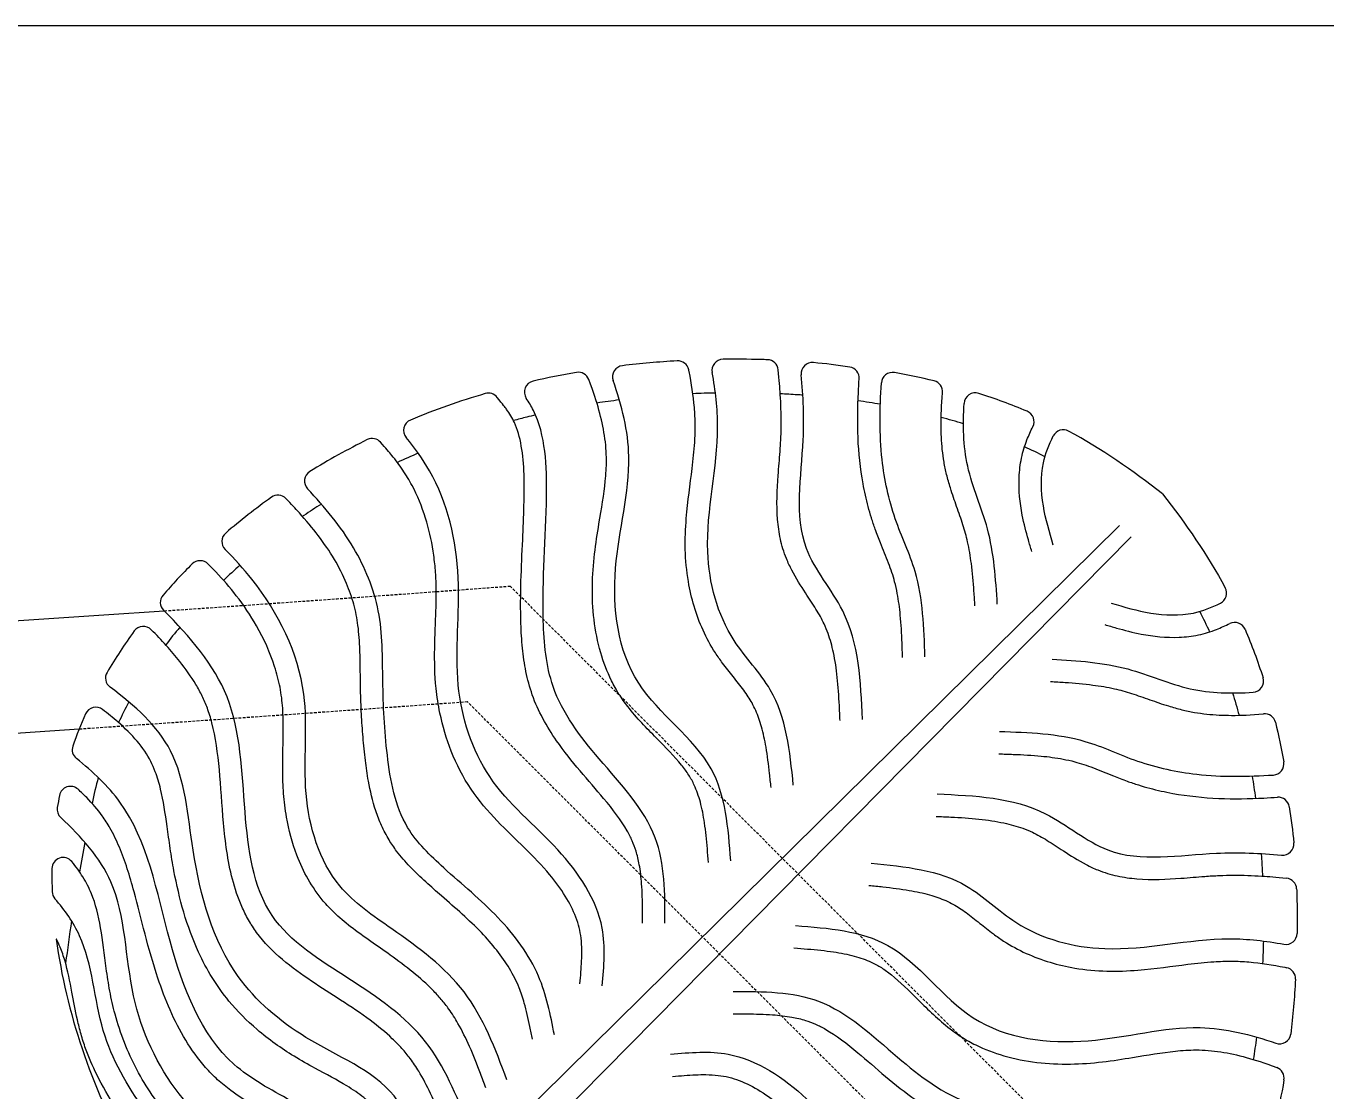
# Model space of a CAD drawing. Header units: millimetres. Extents: x -38686 to 870903, y -23218 to 232707.
# Drawn here: x 38179.3 to 38295.4, y 32051.4 to 32146.6 of the extents above; entities that cross this region are included whole.
import ezdxf

# ---------------------------------------------------------------- set-up
doc = ezdxf.new("R2010")
doc.units = ezdxf.units.MM
doc.header["$LTSCALE"] = 10
doc.linetypes.add('HIDDEN', pattern=[0.375, 0.25, -0.125])
doc.layers.add('40 - Detail Outline', color=142, linetype='Continuous')

msp = doc.modelspace()

# ---------------------------------------------------------------- linework, layer by layer
at = {"layer": '40 - Detail Outline', "color": 251}
for p, q in [((38207.025, 32033.03), (38276.928, 32102)), ((38208.977, 32031.078), (38277.947, 32100.981))]:
    msp.add_line(p, q, dxfattribs=at)
at = {"layer": '40 - Detail Outline', "color": 7}
msp.add_lwpolyline([(38322.522, 32146.575), (37372.522, 32146.575), (37372.522, 30796.575), (38322.522, 30796.575)], close=True, dxfattribs=at)
at = {"layer": '40 - Detail Outline', "color": 252, "linetype": 'HIDDEN', "ltscale": 0.1}
for points in [[(38270.613, 32015.45, -0.0008531), (38272.522, 32046.575), (38222.522, 32096.575, -0.0015354), (38191.63, 32094.366, -0.0015354)], [(38260.17, 32008.264, -0.0005648), (38262.259, 32042.696), (38218.691, 32086.263, -0.0009965), (38184.052, 32083.831, -0.0013085)]]:
    msp.add_lwpolyline(points, format="xyb", dxfattribs=at)
at = {"layer": '40 - Detail Outline', "color": 252}
msp.add_lwpolyline([(37503.414, 32094.366, 0.0341591), (38191.63, 32094.366)], format="xyb", dxfattribs=at)
at = {"layer": '40 - Detail Outline', "color": 251}
msp.add_lwpolyline([(37510.992, 32083.831, 0.0333389), (38184.052, 32083.831)], format="xyb", dxfattribs=at)
for centre, start, end in [((38237.484, 32115.683), 12.24556, 93.35095), ((38241.533, 32115.823), 90.65812, 190.63491), ((38245.453, 32115.783), 5.88573, 88.15983), ((38228.605, 32114.668), 20.40841, 99.81819), ((38232.655, 32115.257), 96.76496, 199.3187), ((38249.5, 32115.533), 84.55195, 185.33983), ((38252.68, 32115.135), 356.15022, 81.17037), ((38256.657, 32114.647), 79.77938, 176.32459), ((38224.783, 32113.901), 102.87681, 214.67759), ((38260.132, 32113.919), 354.66346, 76.49397), ((38220.578, 32112.802), 38.56543, 106.45647), ((38264.043, 32112.829), 72.284, 176.46921), ((38268.29, 32111.257), 333.30079, 66.97026), ((38214.004, 32110.478), 112.54897, 220.06427), ((38210.207, 32108.752), 41.32262, 116.3621), ((38271.898, 32109.527), 61.72379, 152.96159), ((38205.16, 32105.947), 121.78371, 223.25794), ((38201.782, 32103.693), 43.88027, 125.64436), ((38197.782, 32100.556), 130.61409, 224.62941), ((38194.839, 32097.843), 44.72904, 134.76049), ((38192.286, 32095.124), 138.91033, 224.95151), ((38285.475, 32095.95), 297.03841, 28.27621), ((38189.77, 32091.981), 44.54391, 143.80481), ((38287.204, 32092.342), 23.02974, 116.69921), ((38187.393, 32088.366), 149.6693, 233.39979), ((38288.776, 32088.096), 273.53079, 17.716), ((38185.532, 32084.76), 52.48401, 155.85163), ((38289.866, 32084.185), 13.50603, 95.33654), ((38184.423, 32081.968), 160.89022, 231.17495), ((38290.594, 32080.709), 273.67541, 10.22062), ((38183.268, 32077.7), 47.64231, 168.8109), ((38291.083, 32076.733), 8.82963, 93.84978), ((38183.078, 32076.653), 170.65053, 226.93235), ((38291.481, 32073.553), 264.66017, 5.44805), ((38182.615, 32071.352), 39.06603, 179.16115), ((38291.73, 32069.505), 1.84017, 84.11427), ((38182.637, 32069.328), 182.08762, 220.97859), ((38291.771, 32065.586), 259.36509, 359.34188), ((38291.63, 32061.536), 356.64905, 77.75444), ((38291.204, 32056.707), 250.6813, 353.23504), ((38290.615, 32052.658), 350.18181, 69.59159)]:
    msp.add_arc(centre, 1, start, end, dxfattribs=at)
for points in [[(38237.425, 32116.681), (38235.789, 32116.585), (38234.159, 32116.442), (38232.537, 32116.25)], [(38228.435, 32115.653), (38227.135, 32115.428), (38225.843, 32115.169), (38224.56, 32114.876)], [(38252.834, 32116.123), (38251.713, 32116.298), (38250.64, 32116.429), (38249.595, 32116.529)], [(38260.366, 32114.891), (38259.2, 32115.171), (38258.022, 32115.417), (38256.834, 32115.631)], [(38220.295, 32113.761), (38218.034, 32113.093), (38215.806, 32112.309), (38213.62, 32111.401)], [(38232.268, 32113.194), (38231.599, 32113.109), (38230.931, 32113.015), (38230.266, 32112.913)], [(38240.841, 32113.812), (38240.17, 32113.799), (38239.501, 32113.778), (38238.832, 32113.749)], [(38268.681, 32112.177), (38267.267, 32112.778), (38265.821, 32113.311), (38264.348, 32113.782)], [(38255.566, 32112.807), (38254.906, 32112.918), (38254.242, 32113.019), (38253.575, 32113.111)], [(38262.984, 32111.065), (38262.326, 32111.269), (38261.661, 32111.46), (38260.991, 32111.638)], [(38280.766, 32104.818), (38278.081, 32106.892), (38275.319, 32108.822), (38272.371, 32110.408)], [(38209.763, 32109.648), (38208.02, 32108.784), (38206.308, 32107.835), (38204.633, 32106.797)], [(38270.259, 32108.129), (38269.66, 32108.436), (38269.052, 32108.729), (38268.436, 32109.008)], [(38214.32, 32108.441), (38213.693, 32108.175), (38213.07, 32107.898), (38212.451, 32107.611)], [(38201.199, 32104.506), (38199.801, 32103.503), (38198.441, 32102.438), (38197.131, 32101.315)], [(38280.766, 32104.818), (38282.84, 32102.134), (38284.77, 32099.372), (38286.355, 32096.424)], [(38194.135, 32098.554), (38193.232, 32097.658), (38192.363, 32096.733), (38191.533, 32095.781)], [(38198.401, 32098.442), (38197.902, 32097.999), (38197.411, 32097.547), (38196.93, 32097.087)], [(38284.076, 32094.312), (38284.384, 32093.712), (38284.677, 32093.105), (38284.956, 32092.489)], [(38188.963, 32092.571), (38188.085, 32091.372), (38187.271, 32090.137), (38186.53, 32088.871)], [(38193.03, 32092.911), (38192.597, 32092.389), (38192.177, 32091.859), (38191.772, 32091.323)], [(38288.124, 32092.733), (38288.725, 32091.32), (38289.258, 32089.873), (38289.729, 32088.4)], [(38287.013, 32087.037), (38287.216, 32086.379), (38287.407, 32085.714), (38287.586, 32085.043)], [(38188.489, 32086.234), (38188.161, 32085.625), (38187.852, 32085.011), (38187.563, 32084.392)], [(38184.62, 32085.169), (38184.196, 32084.225), (38183.815, 32083.267), (38183.478, 32082.295)], [(38290.838, 32084.419), (38291.118, 32083.253), (38291.364, 32082.074), (38291.578, 32080.887)], [(38288.754, 32079.618), (38288.865, 32078.958), (38288.967, 32078.294), (38289.058, 32077.628)], [(38185.746, 32079.489), (38185.535, 32078.727), (38185.354, 32077.958), (38185.204, 32077.179)], [(38182.287, 32077.894), (38182.216, 32077.536), (38182.151, 32077.176), (38182.091, 32076.815)], [(38292.071, 32076.886), (38292.245, 32075.766), (38292.377, 32074.693), (38292.476, 32073.647)], [(38184.561, 32073.7), (38184.4, 32072.817), (38184.242, 32071.935), (38184.088, 32071.053)], [(38181.615, 32071.367), (38181.605, 32070.677), (38181.612, 32069.985), (38181.638, 32069.292)], [(38183.367, 32066.691), (38183.173, 32065.428), (38182.994, 32064.167), (38182.835, 32062.905)], [(38289.76, 32064.894), (38289.747, 32064.223), (38289.725, 32063.553), (38289.696, 32062.885)], [(38292.628, 32061.478), (38292.532, 32059.842), (38292.389, 32058.211), (38292.197, 32056.589)], [(38289.142, 32056.321), (38289.057, 32055.651), (38288.963, 32054.984), (38288.86, 32054.318)], [(38291.6, 32052.487), (38291.375, 32051.188), (38291.117, 32049.896), (38290.823, 32048.612)]]:
    msp.add_open_spline(points, degree=3, dxfattribs=at)
for points, knots in [([(38245.485, 32116.783), (38245.289, 32116.789), (38243.967, 32116.827), (38242.646, 32116.836), (38241.522, 32116.823)], [45.0836625, 45.0836625, 45.0836625, 45.0836625, 45.6568413, 48.9653629, 48.9653629, 48.9653629, 48.9653629]), ([(38245.808, 32078.605), (38245.765, 32079.024), (38245.723, 32079.437), (38245.589, 32080.659), (38245.489, 32081.448), (38245.251, 32082.833), (38245.12, 32083.441), (38244.813, 32084.525), (38244.644, 32085.008), (38244.342, 32085.696), (38244.23, 32085.924), (38244.006, 32086.33), (38243.897, 32086.512), (38243.651, 32086.888), (38243.517, 32087.079), (38243.086, 32087.666), (38242.761, 32088.073), (38242.113, 32088.884), (38241.795, 32089.282), (38241.262, 32090.001), (38241.046, 32090.306), (38240.418, 32091.271), (38240.054, 32091.943), (38239.108, 32094.026), (38238.68, 32095.494), (38238.267, 32097.929), (38238.177, 32098.891), (38238.131, 32100.789), (38238.172, 32101.715), (38238.37, 32104.171), (38238.589, 32105.657), (38238.858, 32107.872), (38238.942, 32108.645), (38239.027, 32109.931), (38239.045, 32110.451), (38239.038, 32111.484), (38239.012, 32112.004), (38238.879, 32113.577), (38238.714, 32114.643), (38238.485, 32115.778), (38238.475, 32115.831), (38238.461, 32115.895)], [0, 0, 0, 0, 1.2134294, 1.2134294, 3.6402882, 3.6402882, 5.7010962, 5.7010962, 7.5446804, 7.5446804, 8.5064275, 8.5064275, 9.3247542, 9.3247542, 10.1430809, 10.1430809, 11.7797343, 11.7797343, 13.2236517, 13.2236517, 14.2109829, 14.2109829, 16.1856454, 16.1856454, 20.1672865, 20.1672865, 22.7222565, 22.7222565, 25.2772265, 25.2772265, 29.6678494, 29.6678494, 32.1170655, 32.1170655, 33.8556664, 33.8556664, 35.5942673, 35.5942673, 39.0714691, 39.0714691, 39.2399434, 39.2399434, 39.2399434, 39.2399434]), ([(38247.798, 32078.808), (38247.489, 32081.829), (38246.987, 32086.735), (38241.486, 32092.189), (38239.27, 32100.674), (38241.482, 32108.743), (38240.853, 32114.028), (38240.55, 32115.639)], [0, 0, 0, 0, 8.7557507, 14.2163152, 22.4813448, 33.6683771, 38.5822174, 38.5822174, 38.5822174, 38.5822174]), ([(38251.968, 32084.591), (38251.949, 32085.034), (38251.93, 32085.472), (38251.864, 32086.77), (38251.81, 32087.612), (38251.642, 32089.196), (38251.532, 32089.94), (38251.251, 32091.236), (38251.094, 32091.799), (38250.793, 32092.631), (38250.675, 32092.919), (38250.444, 32093.417), (38250.335, 32093.629), (38250.092, 32094.068), (38249.959, 32094.293), (38249.533, 32094.981), (38249.214, 32095.46), (38248.473, 32096.592), (38248.045, 32097.26), (38247.489, 32098.326), (38247.327, 32098.669), (38247.066, 32099.314), (38246.963, 32099.607), (38246.786, 32100.19), (38246.711, 32100.482), (38246.522, 32101.358), (38246.443, 32101.94), (38246.287, 32103.866), (38246.353, 32105.185), (38246.498, 32107.184), (38246.561, 32107.896), (38246.644, 32109.027), (38246.671, 32109.457), (38246.706, 32110.303), (38246.715, 32110.726), (38246.718, 32111.991), (38246.689, 32112.832), (38246.597, 32114.308), (38246.545, 32114.943), (38246.447, 32115.886)], [0, 0, 0, 0, 1.2888478, 1.2888478, 3.8665433, 3.8665433, 6.3234995, 6.3234995, 8.3640235, 8.3640235, 9.4869514, 9.4869514, 10.3581569, 10.3581569, 11.2293624, 11.2293624, 12.9717734, 12.9717734, 15.1431536, 15.1431536, 16.1127577, 16.1127577, 16.8790669, 16.8790669, 17.6453761, 17.6453761, 19.1779946, 19.1779946, 22.7692789, 22.7692789, 24.8297405, 24.8297405, 26.1468336, 26.1468336, 27.4639268, 27.4639268, 30.098113, 30.098113, 32.0850001, 32.0850001, 32.0850001, 32.0850001]), ([(38240.223, 32071.905), (38240.191, 32072.317), (38240.16, 32072.725), (38240.058, 32073.927), (38239.98, 32074.702), (38239.774, 32076.088), (38239.652, 32076.708), (38239.349, 32077.834), (38239.17, 32078.344), (38238.81, 32079.127), (38238.651, 32079.417), (38238.274, 32080.008), (38238.058, 32080.304), (38237.194, 32081.383), (38236.405, 32082.177), (38234.719, 32083.877), (38233.823, 32084.783), (38232.74, 32086.188), (38232.478, 32086.558), (38231.992, 32087.329), (38231.77, 32087.725), (38231.168, 32088.937), (38230.85, 32089.775), (38230.036, 32092.572), (38229.831, 32094.596), (38229.872, 32097.552), (38229.945, 32098.516), (38230.163, 32100.376), (38230.305, 32101.274), (38230.669, 32103.483), (38230.89, 32104.753), (38231.077, 32106.585), (38231.115, 32107.198), (38231.116, 32108.161), (38231.101, 32108.524), (38231.042, 32109.261), (38230.998, 32109.633), (38230.826, 32110.755), (38230.658, 32111.515), (38230.231, 32113.07), (38229.97, 32113.867), (38229.543, 32115.016)], [0, 0, 0, 0, 1.185355, 1.185355, 3.556065, 3.556065, 5.667841, 5.667841, 7.6778033, 7.6778033, 9.0224565, 9.0224565, 10.3671097, 10.3671097, 13.8648896, 13.8648896, 17.3626695, 17.3626695, 18.5263714, 18.5263714, 19.6900732, 19.6900732, 22.017477, 22.017477, 27.3078517, 27.3078517, 29.8902069, 29.8902069, 32.4725621, 32.4725621, 36.4536401, 36.4536401, 38.5491117, 38.5491117, 39.8508255, 39.8508255, 41.1525394, 41.1525394, 43.7559672, 43.7559672, 46.4058862, 46.4058862, 46.4058862, 46.4058862]), ([(38242.217, 32072.058), (38241.992, 32074.984), (38241.499, 32081.389), (38232.546, 32087.239), (38231.204, 32098.194), (38233.864, 32107.209), (38232.498, 32112.682), (38231.711, 32114.926)], [0, 0, 0, 0, 8.4042842, 18.403352, 28.878923, 38.9261887, 45.9570961, 45.9570961, 45.9570961, 45.9570961]), ([(38253.966, 32084.678), (38253.819, 32088.059), (38253.576, 32093.653), (38247.416, 32100.575), (38248.92, 32108.355), (38248.683, 32113.531), (38248.504, 32115.44)], [0, 0, 0, 0, 9.8438647, 16.2884618, 25.97773, 31.7463258, 31.7463258, 31.7463258, 31.7463258]), ([(38257.548, 32090.191), (38257.534, 32090.628), (38257.52, 32091.061), (38257.471, 32092.342), (38257.427, 32093.174), (38257.286, 32094.648), (38257.2, 32095.299), (38257.013, 32096.281), (38256.935, 32096.629), (38256.772, 32097.244), (38256.692, 32097.512), (38256.508, 32098.065), (38256.406, 32098.347), (38256.077, 32099.211), (38255.828, 32099.811), (38255.419, 32100.834), (38255.26, 32101.238), (38254.99, 32101.986), (38254.876, 32102.323), (38254.666, 32102.995), (38254.568, 32103.332), (38254.297, 32104.349), (38254.146, 32105.032), (38253.772, 32107.087), (38253.633, 32108.464), (38253.519, 32111.184), (38253.541, 32112.531), (38253.627, 32114.266), (38253.651, 32114.668), (38253.678, 32115.068)], [0, 0, 0, 0, 1.292478, 1.292478, 3.8774341, 3.8774341, 6.0368797, 6.0368797, 7.2583918, 7.2583918, 8.2462517, 8.2462517, 9.2341116, 9.2341116, 11.2098314, 11.2098314, 12.4404767, 12.4404767, 13.4059291, 13.4059291, 14.3713815, 14.3713815, 16.3022863, 16.3022863, 20.1640958, 20.1640958, 24.0259053, 24.0259053, 25.1938386, 25.1938386, 25.1938386, 25.1938386]), ([(38259.547, 32090.254), (38259.465, 32092.852), (38259.33, 32097.145), (38256.657, 32102.638), (38255.447, 32108.332), (38255.512, 32112.42), (38255.659, 32114.711)], [0, 0, 0, 0, 7.6812021, 12.6967319, 18.108407, 24.9712252, 24.9712252, 24.9712252, 24.9712252]), ([(38234.342, 32066.48), (38234.342, 32066.89), (38234.341, 32067.295), (38234.331, 32068.49), (38234.311, 32069.261), (38234.213, 32070.592), (38234.146, 32071.166), (38233.97, 32072.134), (38233.874, 32072.54), (38233.658, 32073.24), (38233.546, 32073.537), (38233.28, 32074.137), (38233.127, 32074.437), (38232.416, 32075.681), (38231.689, 32076.636), (38230.202, 32078.414), (38229.477, 32079.228), (38228.034, 32080.938), (38227.32, 32081.826), (38226.223, 32083.407), (38225.809, 32084.066), (38225.079, 32085.428), (38224.76, 32086.128), (38224.255, 32087.552), (38224.07, 32088.252), (38223.787, 32089.647), (38223.689, 32090.344), (38223.546, 32091.774), (38223.505, 32092.507), (38223.439, 32094.519), (38223.451, 32095.778), (38223.523, 32098.266), (38223.582, 32099.492), (38223.684, 32101.736), (38223.727, 32102.756), (38223.774, 32104.703), (38223.785, 32105.635), (38223.727, 32107.424), (38223.655, 32108.285), (38223.378, 32109.859), (38223.173, 32110.571), (38222.8, 32111.389), (38222.699, 32111.582), (38222.47, 32111.968), (38222.344, 32112.159), (38222.058, 32112.551), (38221.897, 32112.752), (38221.36, 32113.425)], [0, 0, 0, 0, 1.185885, 1.185885, 3.557655, 3.557655, 5.5002923, 5.5002923, 7.0294274, 7.0294274, 8.2785432, 8.2785432, 9.527659, 9.527659, 13.4345492, 13.4345492, 16.5910033, 16.5910033, 19.7474574, 19.7474574, 21.8546285, 21.8546285, 23.8841243, 23.8841243, 25.7790483, 25.7790483, 27.6739724, 27.6739724, 29.7117698, 29.7117698, 33.4025797, 33.4025797, 37.0933897, 37.0933897, 40.1829547, 40.1829547, 42.9534362, 42.9534362, 45.7239177, 45.7239177, 48.4943991, 48.4943991, 49.4099314, 49.4099314, 50.3254636, 50.3254636, 51.3053195, 51.3053195, 51.3053195, 51.3053195]), ([(38236.342, 32066.482), (38236.339, 32069.139), (38236.333, 32074.781), (38230.544, 32080.826), (38225.955, 32086.836), (38225.183, 32095.316), (38225.961, 32103.283), (38225.674, 32110.521), (38224.197, 32112.991), (38223.96, 32113.332)], [0, 0, 0, 0, 7.6812021, 16.3150671, 23.9699184, 29.9052895, 41.0613923, 48.7818029, 50.0777532, 50.0777532, 50.0777532, 50.0777532]), ([(38248.644, 32113.619), (38248.483, 32113.63), (38248.321, 32113.641), (38247.652, 32113.684), (38247.143, 32113.712), (38246.633, 32113.736)], [41.7842326, 41.7842326, 41.7842326, 41.7842326, 42.2759199, 42.2759199, 43.8245505, 43.8245505, 43.8245505, 43.8245505]), ([(38264.013, 32094.822), (38263.985, 32095.256), (38263.957, 32095.685), (38263.867, 32096.957), (38263.795, 32097.783), (38263.607, 32099.247), (38263.499, 32099.892), (38263.301, 32100.775), (38263.239, 32101.027), (38263.099, 32101.533), (38263.021, 32101.79), (38262.77, 32102.576), (38262.577, 32103.119), (38262.192, 32104.213), (38262, 32104.763), (38261.7, 32105.726), (38261.585, 32106.127), (38261.394, 32106.906), (38261.316, 32107.281), (38261.189, 32108.023), (38261.139, 32108.393), (38261.021, 32109.501), (38260.987, 32110.235), (38260.981, 32111.828), (38261.022, 32112.685), (38261.128, 32113.826)], [0, 0, 0, 0, 1.2957446, 1.2957446, 3.8872339, 3.8872339, 6.0383769, 6.0383769, 6.9242789, 6.9242789, 7.8101809, 7.8101809, 9.5819849, 9.5819849, 11.2510335, 11.2510335, 12.3857276, 12.3857276, 13.3918529, 13.3918529, 14.3979782, 14.3979782, 16.4102289, 16.4102289, 18.8096509, 18.8096509, 18.8096509, 18.8096509]), ([(38266.009, 32094.95), (38265.862, 32097.23), (38265.591, 32101.469), (38262.982, 32107.153), (38262.927, 32110.983), (38263.045, 32112.891)], [0, 0, 0, 0, 6.8072948, 12.6552665, 18.3218015, 18.3218015, 18.3218015, 18.3218015]), ([(38224.786, 32111.849), (38224.524, 32111.787), (38224.263, 32111.724), (38223.605, 32111.561), (38223.208, 32111.459), (38222.813, 32111.353)], [66.3102617, 66.3102617, 66.3102617, 66.3102617, 67.1454569, 67.1454569, 68.4165801, 68.4165801, 68.4165801, 68.4165801]), ([(38230.738, 32060.894), (38230.892, 32062.635), (38231.289, 32067.105), (38226.832, 32073.628), (38220.053, 32078.909), (38217.154, 32088.086), (38218.516, 32097.359), (38216.636, 32105.278), (38214.019, 32108.906), (38213.238, 32109.834)], [0, 0, 0, 0, 5.1349591, 13.1849078, 22.1068715, 30.7436776, 40.313374, 50.2220696, 53.8809319, 53.8809319, 53.8809319, 53.8809319]), ([(38269.084, 32099.666), (38268.984, 32100.003), (38268.883, 32100.347), (38268.584, 32101.402), (38268.39, 32102.138), (38268.032, 32103.985), (38267.906, 32105.132), (38267.983, 32106.869), (38268.049, 32107.439), (38268.289, 32108.576), (38268.458, 32109.117), (38268.816, 32110.039), (38268.993, 32110.43), (38269.183, 32110.807)], [0, 0, 0, 0, 1.0561449, 1.0561449, 3.1684346, 3.1684346, 6.0769445, 6.0769445, 7.4709517, 7.4709517, 8.864959, 8.864959, 9.9694405, 9.9694405, 9.9694405, 9.9694405]), ([(38271.002, 32100.232), (38270.66, 32101.391), (38269.959, 32103.766), (38269.832, 32107.241), (38270.612, 32109.207), (38271.007, 32109.982)], [0, 0, 0, 0, 3.6303177, 7.4455402, 10.0510726, 10.0510726, 10.0510726, 10.0510726]), ([(38228.746, 32061.071), (38228.777, 32061.426), (38228.808, 32061.775), (38228.888, 32062.795), (38228.922, 32063.443), (38228.911, 32064.433), (38228.89, 32064.8), (38228.811, 32065.474), (38228.756, 32065.779), (38228.601, 32066.4), (38228.502, 32066.712), (38228.144, 32067.65), (38227.823, 32068.279), (38227.034, 32069.555), (38226.559, 32070.199), (38225.359, 32071.644), (38224.606, 32072.419), (38223.015, 32073.983), (38222.18, 32074.771), (38220.542, 32076.481), (38219.738, 32077.405), (38218.316, 32079.515), (38217.733, 32080.652), (38216.827, 32082.939), (38216.491, 32084.084), (38216.099, 32085.973), (38215.985, 32086.709), (38215.782, 32088.671), (38215.763, 32089.864), (38215.802, 32092.172), (38215.858, 32093.29), (38215.916, 32095.152), (38215.929, 32095.912), (38215.899, 32097.171), (38215.872, 32097.676), (38215.783, 32098.692), (38215.722, 32099.2), (38215.487, 32100.71), (38215.261, 32101.701), (38214.644, 32103.678), (38214.242, 32104.658), (38213.506, 32106.038), (38213.231, 32106.491), (38212.629, 32107.383), (38212.303, 32107.819), (38211.707, 32108.553), (38211.448, 32108.855), (38210.958, 32109.412)], [0, 0, 0, 0, 1.0483826, 1.0483826, 3.1451479, 3.1451479, 4.4689278, 4.4689278, 5.7040993, 5.7040993, 6.9392708, 6.9392708, 9.4096138, 9.4096138, 11.9906935, 11.9906935, 15.3671264, 15.3671264, 18.7435593, 18.7435593, 22.1199922, 22.1199922, 25.4964251, 25.4964251, 28.6590155, 28.6590155, 30.658628, 30.658628, 33.9943565, 33.9943565, 37.3300849, 37.3300849, 39.7170038, 39.7170038, 41.3562862, 41.3562862, 42.9955687, 42.9955687, 46.2741336, 46.2741336, 49.7999522, 49.7999522, 51.6277132, 51.6277132, 53.4554741, 53.4554741, 54.7551346, 54.7551346, 54.7551346, 54.7551346]), ([(38226.464, 32056.519), (38226.113, 32058.309), (38225.348, 32062.203), (38221.539, 32067.25), (38216.99, 32070.945), (38212.542, 32075.265), (38211.4, 32081.519), (38211.086, 32087.961), (38211.181, 32094.367), (38208.687, 32100.375), (38205.966, 32103.632), (38204.432, 32105.262)], [0, 0, 0, 0, 5.4207291, 11.7884781, 18.3456602, 23.1956947, 29.8879744, 36.5434432, 42.7970881, 48.8538754, 55.5370884, 55.5370884, 55.5370884, 55.5370884]), ([(38224.502, 32056.134), (38224.427, 32056.513), (38224.354, 32056.887), (38224.127, 32057.985), (38223.968, 32058.688), (38223.642, 32059.831), (38223.489, 32060.289), (38223.198, 32061.017), (38223.07, 32061.3), (38222.786, 32061.867), (38222.63, 32062.149), (38222.128, 32062.985), (38221.745, 32063.531), (38220.899, 32064.606), (38220.435, 32065.133), (38218.868, 32066.764), (38217.656, 32067.811), (38215.926, 32069.328), (38215.463, 32069.737), (38214.522, 32070.596), (38214.044, 32071.049), (38213.165, 32071.97), (38212.763, 32072.43), (38212.149, 32073.241), (38211.922, 32073.57), (38211.456, 32074.331), (38211.232, 32074.762), (38210.84, 32075.631), (38210.671, 32076.072), (38210.231, 32077.399), (38210.025, 32078.292), (38209.757, 32079.79), (38209.671, 32080.402), (38209.512, 32081.705), (38209.442, 32082.398), (38209.326, 32083.781), (38209.281, 32084.468), (38209.209, 32085.881), (38209.184, 32086.605), (38209.153, 32087.934), (38209.146, 32088.541), (38209.132, 32089.723), (38209.123, 32090.303), (38209.075, 32091.629), (38209.026, 32092.365), (38208.849, 32093.716), (38208.727, 32094.332), (38208.386, 32095.573), (38208.17, 32096.19), (38207.605, 32097.538), (38207.237, 32098.263), (38205.963, 32100.418), (38204.896, 32101.775), (38203.344, 32103.5), (38202.976, 32103.894), (38202.503, 32104.386)], [0, 0, 0, 0, 1.1493012, 1.1493012, 3.4479036, 3.4479036, 5.1116175, 5.1116175, 6.2262777, 6.2262777, 7.3409379, 7.3409379, 9.5702583, 9.5702583, 11.8424258, 11.8424258, 16.8689903, 16.8689903, 18.6802517, 18.6802517, 20.491513, 20.491513, 22.0922295, 22.0922295, 23.100162, 23.100162, 24.3121895, 24.3121895, 25.5242169, 25.5242169, 27.9482718, 27.9482718, 29.6513746, 29.6513746, 31.6570743, 31.6570743, 33.6627741, 33.6627741, 35.7946406, 35.7946406, 37.5728159, 37.5728159, 39.3509911, 39.3509911, 41.7455823, 41.7455823, 43.9451339, 43.9451339, 46.1446855, 46.1446855, 48.8278202, 48.8278202, 54.4245428, 54.4245428, 56.0986355, 56.0986355, 56.0986355, 56.0986355]), ([(38205.664, 32103.902), (38205.143, 32103.571), (38204.625, 32103.231), (38204.068, 32102.851), (38204.023, 32102.821), (38203.979, 32102.791)], [87.8007428, 87.8007428, 87.8007428, 87.8007428, 89.6884317, 89.6884317, 89.8512885, 89.8512885, 89.8512885, 89.8512885]), ([(38222.233, 32052.493), (38221.185, 32055.28), (38219.111, 32060.802), (38212.694, 32065.532), (38206.108, 32069.946), (38203.621, 32078.143), (38205.026, 32087.765), (38201.262, 32095.358), (38197.907, 32099.006), (38197.07, 32099.853)], [0, 0, 0, 0, 8.7346954, 17.298582, 23.3072902, 32.0969045, 40.9569216, 52.2211022, 55.7971994, 55.7971994, 55.7971994, 55.7971994]), ([(38220.361, 32051.789), (38220.201, 32052.215), (38220.042, 32052.637), (38219.564, 32053.885), (38219.241, 32054.694), (38218.575, 32056.193), (38218.233, 32056.887), (38217.606, 32057.983), (38217.337, 32058.41), (38216.835, 32059.113), (38216.611, 32059.399), (38216.13, 32059.965), (38215.874, 32060.242), (38215.067, 32061.059), (38214.474, 32061.586), (38213.197, 32062.624), (38212.51, 32063.136), (38211.237, 32064.047), (38210.662, 32064.444), (38209.478, 32065.272), (38208.872, 32065.702), (38207.763, 32066.57), (38207.258, 32066.996), (38206.451, 32067.777), (38206.138, 32068.108), (38205.326, 32069.072), (38204.875, 32069.73), (38204.095, 32071.101), (38203.765, 32071.815), (38203.064, 32073.657), (38202.761, 32074.807), (38202.435, 32076.663), (38202.348, 32077.367), (38202.242, 32078.758), (38202.221, 32079.438), (38202.209, 32081.412), (38202.262, 32082.657), (38202.266, 32084.463), (38202.253, 32085.075), (38202.17, 32086.308), (38202.094, 32086.92), (38201.853, 32088.16), (38201.691, 32088.781), (38201.092, 32090.634), (38200.542, 32091.857), (38199.342, 32093.965), (38198.734, 32094.869), (38197.501, 32096.456), (38196.884, 32097.158), (38196.01, 32098.079), (38195.786, 32098.308), (38195.55, 32098.547)], [0, 0, 0, 0, 1.3347694, 1.3347694, 4.0043081, 4.0043081, 6.5266595, 6.5266595, 8.2678522, 8.2678522, 9.5637549, 9.5637549, 10.8596577, 10.8596577, 13.4514631, 13.4514631, 16.0922492, 16.0922492, 18.1854104, 18.1854104, 20.2785717, 20.2785717, 22.0563812, 22.0563812, 23.2347912, 23.2347912, 25.2657902, 25.2657902, 27.2967891, 27.2967891, 30.3793543, 30.3793543, 32.2503359, 32.2503359, 34.1213176, 34.1213176, 37.8295076, 37.8295076, 39.82346, 39.82346, 41.9830806, 41.9830806, 44.1427012, 44.1427012, 48.4619423, 48.4619423, 51.9221987, 51.9221987, 54.9211296, 54.9211296, 55.9269727, 55.9269727, 55.9269727, 55.9269727]), ([(38276.18, 32095.055), (38277.338, 32094.713), (38279.713, 32094.012), (38283.188, 32093.885), (38285.154, 32094.664), (38285.929, 32095.06)], [0, 0, 0, 0, 3.6303177, 7.4455402, 10.0510726, 10.0510726, 10.0510726, 10.0510726]), ([(38218.8, 32048.443), (38217.73, 32051.095), (38215.526, 32056.556), (38208.222, 32061.568), (38199.965, 32066.562), (38198.645, 32076.77), (38198.392, 32086.918), (38193.951, 32092.041), (38191.579, 32094.418)], [0, 0, 0, 0, 8.3746707, 17.2458641, 26.1171306, 35.6878407, 46.0804708, 55.7639306, 55.7639306, 55.7639306, 55.7639306]), ([(38216.945, 32047.694), (38216.777, 32048.111), (38216.611, 32048.523), (38216.109, 32049.743), (38215.772, 32050.531), (38215.084, 32051.979), (38214.735, 32052.643), (38214.119, 32053.658), (38213.866, 32054.036), (38213.364, 32054.711), (38213.116, 32055.012), (38212.581, 32055.604), (38212.297, 32055.893), (38211.397, 32056.742), (38210.734, 32057.284), (38209.197, 32058.429), (38208.306, 32059.026), (38206.538, 32060.172), (38205.659, 32060.723), (38203.897, 32061.904), (38203.017, 32062.533), (38201.349, 32063.952), (38200.56, 32064.744), (38199.62, 32066.022), (38199.375, 32066.399), (38198.937, 32067.168), (38198.741, 32067.561), (38198.213, 32068.76), (38197.941, 32069.582), (38197.294, 32072.075), (38197.081, 32073.774), (38196.782, 32077.075), (38196.696, 32078.672), (38196.42, 32081.679), (38196.229, 32083.088), (38195.78, 32084.821), (38195.644, 32085.262), (38195.351, 32086.049), (38195.2, 32086.402), (38194.858, 32087.105), (38194.668, 32087.454), (38194.046, 32088.495), (38193.562, 32089.18), (38192.269, 32090.807), (38191.406, 32091.744), (38190.482, 32092.682)], [0, 0, 0, 0, 1.3154773, 1.3154773, 3.946432, 3.946432, 6.4031522, 6.4031522, 7.9847907, 7.9847907, 9.3874412, 9.3874412, 10.7900917, 10.7900917, 13.5953928, 13.5953928, 16.8486985, 16.8486985, 19.80426, 19.80426, 22.7598215, 22.7598215, 25.715383, 25.715383, 26.8647157, 26.8647157, 28.0140484, 28.0140484, 30.3127138, 30.3127138, 34.9038116, 34.9038116, 39.4949094, 39.4949094, 44.0860072, 44.0860072, 45.7352877, 45.7352877, 47.1469747, 47.1469747, 48.5586616, 48.5586616, 51.3820354, 51.3820354, 55.3141931, 55.3141931, 55.3141931, 55.3141931]), ([(38275.614, 32093.136), (38275.95, 32093.037), (38276.294, 32092.935), (38277.349, 32092.636), (38278.085, 32092.443), (38279.932, 32092.084), (38281.08, 32091.959), (38282.816, 32092.036), (38283.387, 32092.102), (38284.523, 32092.342), (38285.064, 32092.511), (38285.986, 32092.868), (38286.377, 32093.046), (38286.755, 32093.236)], [0, 0, 0, 0, 1.0561449, 1.0561449, 3.1684346, 3.1684346, 6.0769445, 6.0769445, 7.4709517, 7.4709517, 8.864959, 8.864959, 9.9694405, 9.9694405, 9.9694405, 9.9694405]), ([(38270.897, 32090.061), (38273.177, 32089.915), (38277.416, 32089.643), (38283.101, 32087.035), (38286.93, 32086.98), (38288.838, 32087.098)], [0, 0, 0, 0, 6.8072948, 12.6552665, 18.3218015, 18.3218015, 18.3218015, 18.3218015]), ([(38270.769, 32088.065), (38271.203, 32088.038), (38271.632, 32088.01), (38272.904, 32087.919), (38273.731, 32087.848), (38275.194, 32087.659), (38275.84, 32087.552), (38276.722, 32087.354), (38276.975, 32087.291), (38277.48, 32087.152), (38277.738, 32087.074), (38278.524, 32086.822), (38279.066, 32086.63), (38280.161, 32086.244), (38280.711, 32086.052), (38281.673, 32085.753), (38282.074, 32085.638), (38282.853, 32085.447), (38283.228, 32085.369), (38283.97, 32085.242), (38284.34, 32085.191), (38285.448, 32085.073), (38286.182, 32085.04), (38287.776, 32085.034), (38288.633, 32085.074), (38289.773, 32085.181)], [0, 0, 0, 0, 1.2957446, 1.2957446, 3.8872339, 3.8872339, 6.0383769, 6.0383769, 6.9242789, 6.9242789, 7.8101809, 7.8101809, 9.5819849, 9.5819849, 11.2510335, 11.2510335, 12.3857276, 12.3857276, 13.3918529, 13.3918529, 14.3979782, 14.3979782, 16.4102289, 16.4102289, 18.8096509, 18.8096509, 18.8096509, 18.8096509]), ([(38214.972, 32044.417), (38214.284, 32046.848), (38212.696, 32052.46), (38204.333, 32055.648), (38196.714, 32062.224), (38194.017, 32071.923), (38193.337, 32082.085), (38189.034, 32085.902), (38186.797, 32087.563)], [0, 0, 0, 0, 7.2173194, 16.6586382, 24.7874942, 36.7593966, 45.8433615, 53.8244605, 53.8244605, 53.8244605, 53.8244605]), ([(38213.048, 32043.872), (38212.941, 32044.247), (38212.837, 32044.617), (38212.52, 32045.702), (38212.304, 32046.393), (38211.882, 32047.531), (38211.685, 32047.996), (38211.208, 32048.943), (38210.921, 32049.401), (38210.285, 32050.187), (38209.901, 32050.557), (38209.003, 32051.276), (38208.489, 32051.622), (38207.071, 32052.484), (38206.102, 32052.991), (38204.482, 32053.871), (38203.855, 32054.219), (38202.064, 32055.31), (38200.956, 32056.103), (38199.022, 32057.764), (38198.177, 32058.613), (38196.868, 32060.198), (38196.364, 32060.903), (38195.463, 32062.362), (38195.064, 32063.116), (38193.644, 32066.201), (38192.972, 32068.671), (38192.38, 32071.829), (38192.27, 32072.501), (38192.074, 32073.829), (38191.987, 32074.481), (38191.732, 32076.301), (38191.558, 32077.425), (38191.178, 32078.998), (38191.022, 32079.521), (38190.718, 32080.33), (38190.585, 32080.635), (38190.119, 32081.549), (38189.71, 32082.147), (38188.72, 32083.318), (38188.14, 32083.89), (38187.069, 32084.823), (38186.615, 32085.189), (38186.141, 32085.553)], [0, 0, 0, 0, 1.1132433, 1.1132433, 3.3397298, 3.3397298, 5.0768955, 5.0768955, 7.2072802, 7.2072802, 9.3376648, 9.3376648, 11.4680495, 11.4680495, 14.7148192, 14.7148192, 16.6851178, 16.6851178, 20.3572923, 20.3572923, 23.6078206, 23.6078206, 25.951608, 25.951608, 28.2953955, 28.2953955, 35.3187319, 35.3187319, 37.201506, 37.201506, 39.0842801, 39.0842801, 42.6041611, 42.6041611, 44.5323916, 44.5323916, 45.8102259, 45.8102259, 48.5717117, 48.5717117, 51.3331975, 51.3331975, 53.1500526, 53.1500526, 53.1500526, 53.1500526]), ([(38266.201, 32083.599), (38268.799, 32083.518), (38273.092, 32083.383), (38278.585, 32080.71), (38284.279, 32079.5), (38288.367, 32079.564), (38290.658, 32079.711)], [0, 0, 0, 0, 7.6812021, 12.6967319, 18.108407, 24.9712252, 24.9712252, 24.9712252, 24.9712252]), ([(38211.725, 32040.653), (38211.292, 32042.154), (38209.994, 32046.648), (38203.85, 32050.197), (38195.642, 32054.531), (38191.653, 32065.102), (38189.855, 32075.768), (38185.27, 32080.002), (38183.796, 32081.189)], [0, 0, 0, 0, 4.5750783, 13.7039465, 19.7497119, 32.1343409, 45.3360883, 50.9095088, 50.9095088, 50.9095088, 50.9095088]), ([(38266.139, 32081.6), (38266.576, 32081.587), (38267.008, 32081.573), (38268.289, 32081.524), (38269.121, 32081.48), (38270.595, 32081.339), (38271.246, 32081.253), (38272.229, 32081.066), (38272.576, 32080.988), (38273.191, 32080.825), (38273.459, 32080.744), (38274.012, 32080.56), (38274.295, 32080.458), (38275.159, 32080.13), (38275.758, 32079.881), (38276.781, 32079.471), (38277.186, 32079.313), (38277.933, 32079.042), (38278.27, 32078.929), (38278.942, 32078.718), (38279.28, 32078.621), (38280.297, 32078.35), (38280.979, 32078.199), (38283.034, 32077.825), (38284.411, 32077.686), (38287.131, 32077.571), (38288.478, 32077.594), (38290.214, 32077.68), (38290.615, 32077.704), (38291.016, 32077.731)], [0, 0, 0, 0, 1.292478, 1.292478, 3.8774341, 3.8774341, 6.0368797, 6.0368797, 7.2583918, 7.2583918, 8.2462517, 8.2462517, 9.2341116, 9.2341116, 11.2098314, 11.2098314, 12.4404767, 12.4404767, 13.4059291, 13.4059291, 14.3713815, 14.3713815, 16.3022863, 16.3022863, 20.1640958, 20.1640958, 24.0259053, 24.0259053, 25.1938386, 25.1938386, 25.1938386, 25.1938386]), ([(38209.803, 32040.099), (38209.708, 32040.427), (38209.616, 32040.748), (38209.334, 32041.681), (38209.142, 32042.263), (38208.808, 32043.077), (38208.682, 32043.35), (38208.429, 32043.825), (38208.305, 32044.029), (38208.028, 32044.434), (38207.876, 32044.632), (38207.38, 32045.217), (38206.996, 32045.593), (38205.7, 32046.69), (38204.645, 32047.372), (38202.849, 32048.413), (38202.163, 32048.786), (38200.771, 32049.548), (38200.064, 32049.938), (38198.76, 32050.725), (38198.161, 32051.114), (38197.177, 32051.847), (38196.781, 32052.169), (38196.025, 32052.862), (38195.669, 32053.226), (38194.664, 32054.364), (38194.076, 32055.183), (38192.5, 32057.773), (38191.717, 32059.66), (38190.636, 32062.886), (38190.265, 32064.215), (38189.588, 32066.809), (38189.279, 32068.076), (38188.563, 32070.707), (38188.147, 32072.047), (38187.381, 32073.868), (38187.103, 32074.444), (38186.58, 32075.362), (38186.351, 32075.722), (38185.703, 32076.626), (38185.238, 32077.165), (38184.47, 32077.945), (38184.211, 32078.193), (38183.941, 32078.439)], [0, 0, 0, 0, 1.001274, 1.001274, 3.0038219, 3.0038219, 4.1220622, 4.1220622, 5.1047327, 5.1047327, 6.0874031, 6.0874031, 8.0527441, 8.0527441, 12.0005692, 12.0005692, 14.2953175, 14.2953175, 16.5900658, 16.5900658, 18.5551166, 18.5551166, 19.911819, 19.911819, 21.2685213, 21.2685213, 23.9819261, 23.9819261, 29.4826454, 29.4826454, 33.2569062, 33.2569062, 37.031167, 37.031167, 41.4786882, 41.4786882, 43.7067825, 43.7067825, 45.2537806, 45.2537806, 47.7753162, 47.7753162, 48.9659121, 48.9659121, 48.9659121, 48.9659121]), ([(38260.625, 32078.019), (38264.006, 32077.872), (38269.601, 32077.629), (38276.522, 32071.469), (38284.302, 32072.973), (38289.478, 32072.735), (38291.388, 32072.557)], [0, 0, 0, 0, 9.8438647, 16.2884618, 25.97773, 31.7463258, 31.7463258, 31.7463258, 31.7463258]), ([(38260.539, 32076.02), (38260.981, 32076.001), (38261.419, 32075.982), (38262.717, 32075.917), (38263.56, 32075.863), (38265.144, 32075.695), (38265.888, 32075.584), (38267.183, 32075.303), (38267.746, 32075.146), (38268.579, 32074.846), (38268.867, 32074.728), (38269.364, 32074.496), (38269.576, 32074.388), (38270.016, 32074.144), (38270.24, 32074.012), (38270.929, 32073.586), (38271.407, 32073.267), (38272.539, 32072.526), (38273.207, 32072.098), (38274.274, 32071.542), (38274.617, 32071.38), (38275.262, 32071.119), (38275.555, 32071.015), (38276.138, 32070.839), (38276.43, 32070.764), (38277.305, 32070.575), (38277.887, 32070.496), (38279.813, 32070.34), (38281.133, 32070.406), (38283.131, 32070.551), (38283.843, 32070.614), (38284.974, 32070.696), (38285.404, 32070.723), (38286.251, 32070.758), (38286.673, 32070.767), (38287.938, 32070.771), (38288.779, 32070.742), (38290.255, 32070.65), (38290.891, 32070.597), (38291.833, 32070.5)], [0, 0, 0, 0, 1.2888478, 1.2888478, 3.8665433, 3.8665433, 6.3234995, 6.3234995, 8.3640235, 8.3640235, 9.4869514, 9.4869514, 10.3581569, 10.3581569, 11.2293624, 11.2293624, 12.9717734, 12.9717734, 15.1431536, 15.1431536, 16.1127577, 16.1127577, 16.8790669, 16.8790669, 17.6453761, 17.6453761, 19.1779946, 19.1779946, 22.7692789, 22.7692789, 24.8297405, 24.8297405, 26.1468336, 26.1468336, 27.4639268, 27.4639268, 30.098113, 30.098113, 32.0850001, 32.0850001, 32.0850001, 32.0850001]), ([(38208.872, 32037.396), (38208.265, 32038.958), (38206.737, 32042.884), (38199.338, 32045.241), (38192.358, 32050.821), (38188.107, 32060.021), (38188.241, 32069.753), (38184.261, 32074.178), (38182.395, 32075.922)], [0, 0, 0, 0, 4.8267485, 12.1285269, 21.5436592, 31.1989251, 41.5791242, 48.9744391, 48.9744391, 48.9744391, 48.9744391]), ([(38289.566, 32072.696), (38289.578, 32072.535), (38289.588, 32072.374), (38289.632, 32071.704), (38289.66, 32071.195), (38289.683, 32070.686)], [41.7842326, 41.7842326, 41.7842326, 41.7842326, 42.2759199, 42.2759199, 43.8245505, 43.8245505, 43.8245505, 43.8245505]), ([(38207.008, 32036.671), (38206.889, 32036.977), (38206.773, 32037.275), (38206.425, 32038.138), (38206.193, 32038.669), (38205.704, 32039.592), (38205.449, 32039.981), (38205.077, 32040.412), (38204.967, 32040.526), (38204.723, 32040.752), (38204.591, 32040.863), (38204.164, 32041.191), (38203.836, 32041.402), (38202.74, 32042.025), (38201.86, 32042.417), (38200.512, 32043.027), (38200.096, 32043.217), (38199.319, 32043.594), (38198.961, 32043.778), (38198.262, 32044.158), (38197.918, 32044.356), (38196.905, 32044.973), (38196.252, 32045.414), (38194.373, 32046.827), (38193.223, 32047.887), (38191.03, 32050.382), (38190.025, 32051.848), (38188.367, 32054.978), (38187.713, 32056.641), (38187.061, 32059.046), (38186.907, 32059.74), (38186.655, 32061.106), (38186.554, 32061.78), (38186.289, 32063.712), (38186.149, 32064.933), (38185.759, 32067.183), (38185.509, 32068.21), (38185.041, 32069.369), (38184.927, 32069.619), (38184.67, 32070.118), (38184.529, 32070.366), (38184.089, 32071.073), (38183.759, 32071.529), (38183.391, 32071.982)], [0, 0, 0, 0, 0.9453756, 0.9453756, 2.8361267, 2.8361267, 4.7268778, 4.7268778, 5.4614068, 5.4614068, 6.1959359, 6.1959359, 7.664994, 7.664994, 10.6155465, 10.6155465, 11.8771794, 11.8771794, 12.9450509, 12.9450509, 14.0129225, 14.0129225, 16.1486655, 16.1486655, 20.4201516, 20.4201516, 25.2533955, 25.2533955, 30.0866395, 30.0866395, 31.9897389, 31.9897389, 33.8928384, 33.8928384, 37.5595364, 37.5595364, 41.2262344, 41.2262344, 42.2848748, 42.2848748, 43.3435152, 43.3435152, 45.3263709, 45.3263709, 45.3263709, 45.3263709]), ([(38254.756, 32071.85), (38257.777, 32071.541), (38262.682, 32071.04), (38268.136, 32065.539), (38276.621, 32063.322), (38284.69, 32065.535), (38289.976, 32064.905), (38291.586, 32064.603)], [0, 0, 0, 0, 8.7557507, 14.2163152, 22.4813448, 33.6683771, 38.5822174, 38.5822174, 38.5822174, 38.5822174]), ([(38254.552, 32069.861), (38254.971, 32069.818), (38255.385, 32069.776), (38256.606, 32069.641), (38257.395, 32069.542), (38258.781, 32069.303), (38259.389, 32069.172), (38260.472, 32068.866), (38260.955, 32068.697), (38261.643, 32068.395), (38261.871, 32068.283), (38262.278, 32068.059), (38262.459, 32067.949), (38262.835, 32067.703), (38263.027, 32067.569), (38263.613, 32067.139), (38264.02, 32066.814), (38264.831, 32066.166), (38265.23, 32065.848), (38265.948, 32065.314), (38266.253, 32065.098), (38267.219, 32064.471), (38267.891, 32064.106), (38269.974, 32063.16), (38271.441, 32062.733), (38273.877, 32062.319), (38274.838, 32062.23), (38276.736, 32062.183), (38277.663, 32062.224), (38280.119, 32062.423), (38281.605, 32062.641), (38283.819, 32062.911), (38284.592, 32062.994), (38285.878, 32063.079), (38286.399, 32063.098), (38287.431, 32063.09), (38287.951, 32063.065), (38289.525, 32062.931), (38290.59, 32062.766), (38291.726, 32062.538), (38291.778, 32062.527), (38291.842, 32062.513)], [0, 0, 0, 0, 1.2134294, 1.2134294, 3.6402882, 3.6402882, 5.7010962, 5.7010962, 7.5446804, 7.5446804, 8.5064275, 8.5064275, 9.3247542, 9.3247542, 10.1430809, 10.1430809, 11.7797343, 11.7797343, 13.2236517, 13.2236517, 14.2109829, 14.2109829, 16.1856454, 16.1856454, 20.1672865, 20.1672865, 22.7222565, 22.7222565, 25.2772265, 25.2772265, 29.6678494, 29.6678494, 32.1170655, 32.1170655, 33.8556664, 33.8556664, 35.5942673, 35.5942673, 39.0714691, 39.0714691, 39.2399434, 39.2399434, 39.2399434, 39.2399434]), ([(38292.73, 32069.537), (38292.736, 32069.342), (38292.774, 32068.02), (38292.784, 32066.699), (38292.771, 32065.574)], [45.0836625, 45.0836625, 45.0836625, 45.0836625, 45.6568413, 48.9653629, 48.9653629, 48.9653629, 48.9653629]), ([(38206.731, 32034.556), (38206.183, 32035.57), (38204.727, 32038.263), (38201.126, 32041.949), (38194.636, 32043.763), (38189.724, 32049.599), (38185.487, 32056.837), (38185.189, 32064.224), (38182.773, 32067.647), (38181.882, 32068.673)], [0, 0, 0, 0, 3.4625137, 9.1915716, 14.8450556, 23.0827075, 31.1333885, 39.8635293, 43.9261864, 43.9261864, 43.9261864, 43.9261864]), ([(38248.006, 32066.27), (38250.931, 32066.045), (38257.337, 32065.552), (38263.187, 32056.598), (38274.141, 32055.257), (38283.157, 32057.916), (38288.629, 32056.55), (38290.873, 32055.764)], [0, 0, 0, 0, 8.4042842, 18.403352, 28.878923, 38.9261887, 45.9570961, 45.9570961, 45.9570961, 45.9570961]), ([(38182, 32065.064), (38182.436, 32061.789), (38184.808, 32051.937), (38191.721, 32038.98), (38202.756, 32035.75), (38206.387, 32033.46), (38207.025, 32033.03)], [136.8040503, 136.8040503, 136.8040503, 136.8040503, 146.5004897, 165.9015749, 177.3555264, 179.5269324, 179.5269324, 179.5269324, 179.5269324]), ([(38203.63, 32035.953), (38203.563, 32036.057), (38203.496, 32036.16), (38203.146, 32036.681), (38202.846, 32037.081), (38202.204, 32037.844), (38201.864, 32038.204), (38201.206, 32038.815), (38200.893, 32039.075), (38200.358, 32039.466), (38200.141, 32039.611), (38199.681, 32039.891), (38199.431, 32040.027), (38198.894, 32040.294), (38198.611, 32040.424), (38197.722, 32040.813), (38197.077, 32041.07), (38196.035, 32041.529), (38195.657, 32041.704), (38194.943, 32042.071), (38194.605, 32042.261), (38193.957, 32042.665), (38193.644, 32042.879), (38192.735, 32043.55), (38192.17, 32044.038), (38190.761, 32045.403), (38189.975, 32046.325), (38188.904, 32047.717), (38188.571, 32048.174), (38187.927, 32049.087), (38187.611, 32049.551), (38186.693, 32050.968), (38186.119, 32051.946), (38185.241, 32053.723), (38184.905, 32054.498), (38184.468, 32055.721), (38184.331, 32056.15), (38184.089, 32057.01), (38183.984, 32057.437), (38183.7, 32058.704), (38183.55, 32059.53), (38183.214, 32061.315), (38183.025, 32062.253), (38182.651, 32063.541), (38182.507, 32063.958), (38182.242, 32064.586), (38182.132, 32064.816), (38182.006, 32065.052), (38182.003, 32065.058), (38182, 32065.064)], [2.8519266, 2.8519266, 2.8519266, 2.8519266, 3.2646199, 3.2646199, 4.9697365, 4.9697365, 6.674853, 6.674853, 8.1161844, 8.1161844, 9.0682072, 9.0682072, 10.0996007, 10.0996007, 11.1309941, 11.1309941, 13.193781, 13.193781, 14.326377, 14.326377, 15.3136178, 15.3136178, 16.3008585, 16.3008585, 18.2753401, 18.2753401, 21.5502258, 21.5502258, 23.127888, 23.127888, 24.7055503, 24.7055503, 27.8608748, 27.8608748, 30.1705919, 30.1705919, 31.3720932, 31.3720932, 32.5735945, 32.5735945, 34.976597, 34.976597, 38.0076801, 38.0076801, 39.6007312, 39.6007312, 40.5817689, 40.5817689, 40.6069398, 40.6069398, 40.6069398, 40.6069398]), ([(38247.852, 32064.275), (38248.265, 32064.244), (38248.672, 32064.212), (38249.875, 32064.111), (38250.65, 32064.032), (38252.036, 32063.826), (38252.656, 32063.705), (38253.782, 32063.402), (38254.292, 32063.223), (38255.074, 32062.863), (38255.365, 32062.704), (38255.955, 32062.327), (38256.252, 32062.111), (38257.33, 32061.246), (38258.124, 32060.457), (38259.824, 32058.772), (38260.73, 32057.875), (38262.136, 32056.792), (38262.505, 32056.53), (38263.277, 32056.044), (38263.673, 32055.823), (38264.884, 32055.221), (38265.723, 32054.902), (38268.52, 32054.089), (38270.544, 32053.884), (38273.499, 32053.925), (38274.464, 32053.997), (38276.323, 32054.215), (38277.222, 32054.358), (38279.43, 32054.721), (38280.7, 32054.942), (38282.533, 32055.13), (38283.145, 32055.168), (38284.108, 32055.168), (38284.472, 32055.154), (38285.209, 32055.095), (38285.58, 32055.051), (38286.702, 32054.879), (38287.462, 32054.711), (38289.018, 32054.284), (38289.814, 32054.023), (38290.964, 32053.595)], [0, 0, 0, 0, 1.185355, 1.185355, 3.556065, 3.556065, 5.667841, 5.667841, 7.6778033, 7.6778033, 9.0224565, 9.0224565, 10.3671097, 10.3671097, 13.8648896, 13.8648896, 17.3626695, 17.3626695, 18.5263714, 18.5263714, 19.6900732, 19.6900732, 22.017477, 22.017477, 27.3078517, 27.3078517, 29.8902069, 29.8902069, 32.4725621, 32.4725621, 36.4536401, 36.4536401, 38.5491117, 38.5491117, 39.8508255, 39.8508255, 41.1525394, 41.1525394, 43.7559672, 43.7559672, 46.4058862, 46.4058862, 46.4058862, 46.4058862]), ([(38242.43, 32060.395), (38245.086, 32060.392), (38250.728, 32060.385), (38256.773, 32054.597), (38262.784, 32050.008), (38271.263, 32049.235), (38279.23, 32050.014), (38286.468, 32049.727), (38288.938, 32048.249), (38289.28, 32048.013)], [0, 0, 0, 0, 7.6812021, 16.3150671, 23.9699184, 29.9052895, 41.0613923, 48.7818029, 50.0777532, 50.0777532, 50.0777532, 50.0777532]), ([(38242.427, 32058.395), (38242.837, 32058.395), (38243.242, 32058.394), (38244.437, 32058.383), (38245.208, 32058.363), (38246.54, 32058.265), (38247.113, 32058.199), (38248.081, 32058.023), (38248.487, 32057.927), (38249.187, 32057.71), (38249.484, 32057.599), (38250.084, 32057.333), (38250.384, 32057.18), (38251.629, 32056.469), (38252.583, 32055.742), (38254.361, 32054.255), (38255.176, 32053.53), (38256.885, 32052.087), (38257.773, 32051.373), (38259.354, 32050.276), (38260.013, 32049.861), (38261.375, 32049.131), (38262.075, 32048.813), (38263.5, 32048.308), (38264.2, 32048.122), (38265.594, 32047.84), (38266.291, 32047.742), (38267.721, 32047.599), (38268.454, 32047.558), (38270.466, 32047.492), (38271.726, 32047.504), (38274.214, 32047.576), (38275.439, 32047.635), (38277.683, 32047.737), (38278.703, 32047.78), (38280.651, 32047.827), (38281.583, 32047.838), (38283.372, 32047.78), (38284.232, 32047.708), (38285.806, 32047.431), (38286.518, 32047.226), (38287.336, 32046.853), (38287.529, 32046.752), (38287.915, 32046.523), (38288.106, 32046.397), (38288.499, 32046.111), (38288.7, 32045.949), (38289.373, 32045.413)], [0, 0, 0, 0, 1.185885, 1.185885, 3.557655, 3.557655, 5.5002923, 5.5002923, 7.0294274, 7.0294274, 8.2785432, 8.2785432, 9.527659, 9.527659, 13.4345492, 13.4345492, 16.5910033, 16.5910033, 19.7474574, 19.7474574, 21.8546285, 21.8546285, 23.8841243, 23.8841243, 25.7790483, 25.7790483, 27.6739724, 27.6739724, 29.7117698, 29.7117698, 33.4025797, 33.4025797, 37.0933897, 37.0933897, 40.1829547, 40.1829547, 42.9534362, 42.9534362, 45.7239177, 45.7239177, 48.4943991, 48.4943991, 49.4099314, 49.4099314, 50.3254636, 50.3254636, 51.3053195, 51.3053195, 51.3053195, 51.3053195]), ([(38236.841, 32054.791), (38238.582, 32054.945), (38243.053, 32055.342), (38249.575, 32050.885), (38254.857, 32044.106), (38264.034, 32041.206), (38273.306, 32042.569), (38281.225, 32040.689), (38284.853, 32038.071), (38285.781, 32037.291)], [0, 0, 0, 0, 5.1349591, 13.1849078, 22.1068715, 30.7436776, 40.313374, 50.2220696, 53.8809319, 53.8809319, 53.8809319, 53.8809319]), ([(38237.018, 32052.798), (38237.374, 32052.83), (38237.722, 32052.861), (38238.743, 32052.94), (38239.391, 32052.975), (38240.381, 32052.964), (38240.747, 32052.943), (38241.421, 32052.864), (38241.727, 32052.809), (38242.347, 32052.653), (38242.659, 32052.554), (38243.597, 32052.196), (38244.227, 32051.876), (38245.502, 32051.086), (38246.147, 32050.612), (38247.591, 32049.412), (38248.366, 32048.659), (38249.93, 32047.068), (38250.718, 32046.233), (38252.428, 32044.595), (38253.352, 32043.791), (38255.463, 32042.369), (38256.6, 32041.785), (38258.887, 32040.88), (38260.031, 32040.544), (38261.92, 32040.152), (38262.657, 32040.038), (38264.618, 32039.835), (38265.811, 32039.816), (38268.119, 32039.854), (38269.237, 32039.911), (38271.099, 32039.969), (38271.859, 32039.981), (38273.118, 32039.952), (38273.624, 32039.925), (38274.64, 32039.836), (38275.147, 32039.775), (38276.657, 32039.54), (38277.648, 32039.314), (38279.626, 32038.697), (38280.605, 32038.295), (38281.985, 32037.559), (38282.438, 32037.284), (38283.33, 32036.681), (38283.766, 32036.355), (38284.501, 32035.759), (38284.802, 32035.501), (38285.359, 32035.011)], [0, 0, 0, 0, 1.0483826, 1.0483826, 3.1451479, 3.1451479, 4.4689278, 4.4689278, 5.7040993, 5.7040993, 6.9392708, 6.9392708, 9.4096138, 9.4096138, 11.9906935, 11.9906935, 15.3671264, 15.3671264, 18.7435593, 18.7435593, 22.1199922, 22.1199922, 25.4964251, 25.4964251, 28.6590155, 28.6590155, 30.658628, 30.658628, 33.9943565, 33.9943565, 37.3300849, 37.3300849, 39.7170038, 39.7170038, 41.3562862, 41.3562862, 42.9955687, 42.9955687, 46.2741336, 46.2741336, 49.7999522, 49.7999522, 51.6277132, 51.6277132, 53.4554741, 53.4554741, 54.7551346, 54.7551346, 54.7551346, 54.7551346])]:
    msp.add_open_spline(points, degree=3, knots=knots, dxfattribs=at)

doc.saveas('drawing.dxf')
